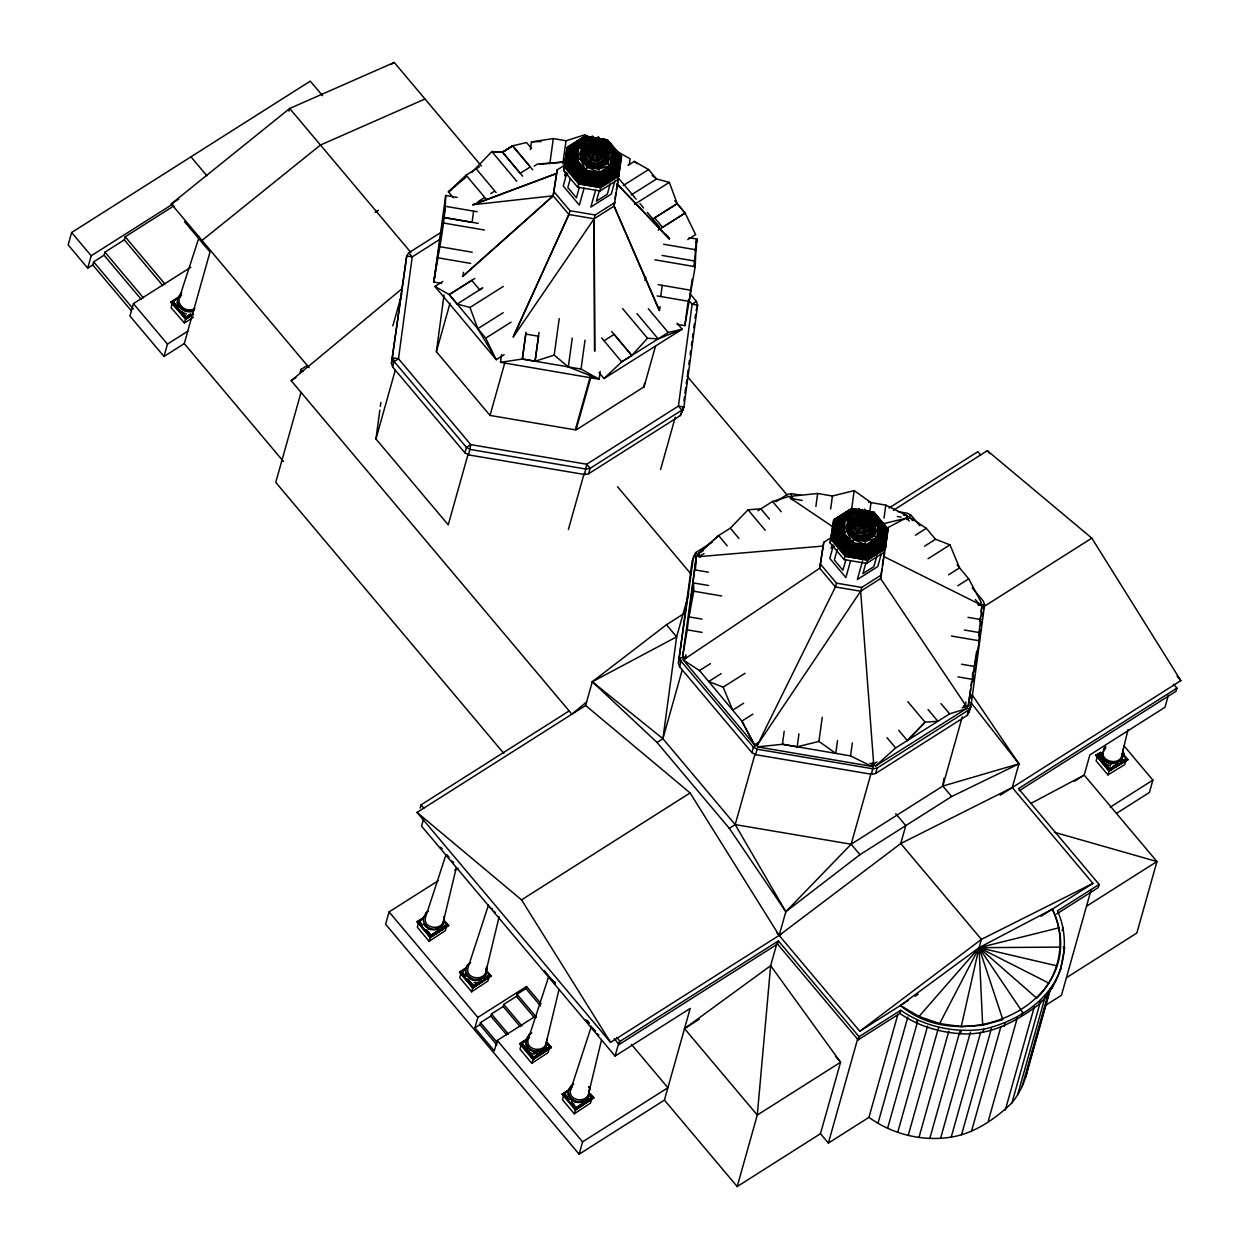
<?xml version="1.0" encoding="UTF-8"?>
<svg xmlns="http://www.w3.org/2000/svg" width="1249" height="1249" viewBox="0 0 1249 1249"><rect width="100%" height="100%" fill="white"/><g stroke="black" fill="none" stroke-linecap="round" stroke-linejoin="round"><path stroke-width="1.5" d="M1100.759 754.677L1101.056 757.3M1101.759 752.741C1100.619 758.627 1106.317 763.654 1111.907 763.623M1123.897 753.288L1121.368 760.235L1113.796 763.67M441.49 283.382L433.809 282.071C438.274 253.094 444.956 224.726 445.721 195.437L457.228 197.404M689.073 237.685L696.739 239.012L693.929 266.49M696.224 242.852L696.739 239.012L696.224 249.831L663.625 244.258M453.684 862.434L451.873 861.092M554.384 982.292L555.196 984.103M598.833 1034.89L597.912 1034.843M978.701 636.303L981.933 605.749L978.217 605.109M598.817 148.225L599.379 146.211L597.256 146.039L600.082 147.054L600.16 151.113L599.395 152.815L595.851 153.861L593.088 151.863L592.057 148.693L594.462 145.587L597.319 145.056L599.379 146.211L601.112 150.223L598.708 153.33L595.851 153.861L595.914 152.878M863.278 519.522L863.855 517.508L861.248 520.099L860.311 525.142L862.45 525.314L862.372 526.297L864.121 525.002L865.229 525.767L866.915 520.396L863.855 517.508L860.983 518.038L858.594 521.145L859.609 524.315L862.372 526.297L865.932 525.251L867.633 522.66L866.619 519.49L862.107 518.803L858.594 521.145L859.609 524.315L860.92 524.471L860.311 525.142L865.932 525.251L867.633 522.66L866.619 519.49L862.372 526.297L865.932 525.251L867.259 521.551L865.776 520.864L865.9 518.663L863.777 518.491L863.855 517.508L866.915 520.396L866.306 526.766L883.48 545.86L885.291 548.764L884.339 552.136L866.587 563.393L844.137 559.599L830.132 542.972L833.739 519.881L851.49 508.624L874.05 512.387L888.008 529.061L885.291 548.779L867.54 560.036L866.587 563.393M696.052 246.35L695.178 266.708L684.842 325.646L677.177 324.334M696.396 242.681L696.739 239.012M597.584 151.082L598.287 144.322L603.938 149.802L599.083 144.041L600.753 139.81L598.13 136.672C601.3 152.94 584.282 123.87 597.069 142.402M864.292 521.832L864.823 516.758L870.334 522.691L865.229 515.4L867.29 512.246L864.651 509.124L863.777 514.182L858.859 508.452L863.98 515.775L861.482 520.396M1052.329 909.131C1094.53 999.528 965.883 1060.776 900.388 1005.492L979.06 947.679L1052.329 909.131C1067.005 938.296 1060.323 975.641 1036.748 998.185L979.06 947.679L981.402 939.373L1092.922 883.386L1012.268 787.557L1018.934 763.842L972.206 694.897M185.789 319.276L186.007 317.511L172.393 301.915L170.754 302.055L185.789 319.276L193.501 314.389M1105.693 748.245C1094.608 760.095 1121.649 768.463 1122.07 753.49M468.203 453.809L448.235 524.845L375.949 438.961L379.837 410.125M380.352 406.284L380.867 402.443M690.244 294.077L696.474 301.477L697.629 305.162L683.906 407.018L680.315 415.589L588.622 473.746L584.548 474.511L468.609 454.901L464.909 452.825L392.623 366.941L391.468 363.256L406.721 255.951L408.798 252.813L441.537 232.049M590.496 375.808L575.305 429.859L490.014 415.433L436.385 351.703L444.019 295.029M463.488 272.329L462.973 276.185L553.166 195.812L557.21 169.88L564.891 165.009M473.621 211.143L472.106 222.322L443.66 217.467L445.19 206.272L477.134 211.737M563.611 170.52L567.218 147.429L584.969 136.172L607.529 139.95L621.487 156.609L617.818 179.684L600.066 190.956L577.616 187.163L563.611 170.52L567.218 147.429L574.103 147.179L592.994 149.818M568.076 147.273L565.5 166.46L564.548 167.163L578.552 183.79L601.003 187.6L618.77 176.328L621.424 156.609L607.42 139.966L599.551 147.413M568.982 147.148L566.484 165.758L564.548 167.163M607.295 139.982L585.078 136.094L607.014 140.091L620.175 155.813L617.615 174.407L600.863 185.024L579.692 181.448L567.514 165.071L569.934 147.07L566.484 165.758L565.5 166.46L579.114 182.635L600.941 186.32L618.208 175.36L620.862 156.203L607.295 139.997L585.078 136.094L567.296 147.32L574.165 147.085L593.041 149.755M600.066 190.956L600.863 185.024L580.285 180.246L568.592 164.384L570.918 147.039L567.514 165.071L566.484 165.758L579.692 181.448L577.616 187.163M618.77 176.312L613.884 169.458L600.722 155.641L598.833 153.096L599.192 150.801L617.818 154.782L615.523 171.456L600.504 180.98L581.534 177.78L569.7 163.713L571.948 147.039L587.061 137.452L606.03 140.7L617.818 154.782L621.487 156.609M567.514 165.071L592.697 152.05L594.274 153.939L596.819 154.376L596.694 152.659L601.019 187.584L578.552 183.79L581.534 177.764L570.855 163.057L573.01 147.101L569.7 163.713L567.514 165.071L580.285 180.246L600.769 183.697L617.615 174.392L618.77 176.328M617.818 154.782L614.727 170.457L600.176 178.17L583.533 173.954L574.54 161.152L576.382 147.491L573.275 161.777L582.846 175.235L600.347 179.575L615.507 171.456L617.615 174.407M578.755 147.975L577.147 159.966L585.656 170.067L599.301 172.378L610.09 165.524L611.776 153.533L603.283 143.401L589.637 141.059L578.833 147.882L590.668 142.886L602.049 144.837L609.122 153.284L607.732 163.276L598.708 169.021L587.327 167.101L580.223 158.654L581.581 148.662L577.147 159.966L580.223 158.654L583.142 148.99L591.23 143.838L601.378 145.571L607.67 153.112L609.122 153.284L606.436 162.011L598.396 167.132L588.263 165.414L581.94 157.905L583.142 148.99L591.807 144.728L600.738 146.258L606.28 152.893L607.67 153.096L606.436 162.011L615.507 171.456M610.09 165.524L598.708 169.021L588.263 165.414L583.595 157.124L584.657 149.271L581.94 157.905L587.327 167.101L599.301 172.378L600.504 180.98L582.19 176.515L572.042 162.401L575.227 147.32L573.275 161.777L583.533 173.954L599.988 176.734L612.994 168.474L614.992 154.017L604.766 141.824L588.326 138.998L574.165 147.085L572.042 162.401L582.846 175.235L600.176 178.17L613.868 169.474L615.991 154.251L605.219 141.387L587.904 138.42L574.165 147.085L570.855 163.057L582.19 176.515L600.347 179.575L614.711 170.457L616.928 154.501L605.64 141.028L587.467 137.905L573.088 146.992L587.904 138.42L592.916 146.289L587.67 149.599L586.827 155.5L590.964 160.418L597.584 161.527L602.83 158.201L597.365 159.7L591.823 158.764L588.357 154.657L589.013 149.786L586.827 155.5L589.856 153.814L590.387 149.849L594.009 147.538L585.843 136.453L569.06 147.039L586.234 136.734L606.389 140.45L620.175 155.813L616.959 173.424L600.769 183.697L580.894 179.013L568.592 164.384M599.192 150.801L600.207 151.238L599.785 154.314L596.975 156.125L593.478 155.532L591.308 152.94L591.714 149.864M659.097 310.392L614.086 206.116L614.586 202.416M615.086 198.732L615.819 193.189M616.319 189.489L618.13 180.168L614.086 206.116L659.566 310.47L660.081 306.598M617.818 179.684L618.302 176.109M618.786 172.518L619.754 165.352M644.546 383.178L644.031 387.018L655.569 345.848M660.721 296.528L662.235 285.35M682.641 410.531L683.156 406.69M683.937 400.929L684.452 397.088M684.967 393.232L685.748 387.471M686.263 383.63L686.778 379.79M687.559 374.013L688.074 370.172M688.855 364.411L689.37 360.571M690.135 354.794L690.666 350.953M691.431 345.192L691.962 341.352M692.477 337.511L692.992 333.655M693.773 327.894L694.288 324.053M695.053 318.292L695.584 314.436M684.436 613.321L666.435 624.734L592.291 681.767L585.625 705.482L690.119 792.943L779.157 935.423L785.824 911.708L735.193 824.605L662.907 738.705L676.63 636.849L688.714 593.853M972.222 587.904L983.431 601.237L984.587 604.922L970.863 706.778L967.272 715.349L875.58 773.506L871.505 774.271L755.567 754.661L751.867 752.585L679.581 666.701L678.441 663.016L692.149 561.16L695.74 552.573L712.117 542.191M693.679 555.711L678.441 663.016M970.863 706.778L968.802 709.916L877.11 768.073L873.035 768.822L757.097 749.213L753.397 747.152L681.111 661.252L679.956 657.567L685.451 658.504L685.966 654.648M833.224 527.078L790.851 498.492L791.507 493.667L801.015 495.275M831.412 537.445L823.747 542.316L819.703 568.248L835.425 586.952L860.655 591.214L880.607 578.568L884.651 552.62L883.589 556.398L979.091 603.985L984.587 604.922L983.556 608.544M685.451 658.504L819.703 568.248L823.747 542.316M830.132 542.972L833.739 519.881L837.517 519.381L859.515 522.254L859.218 524.502L860.811 526.391L863.34 526.813L865.354 525.532L884.136 546.843L867.384 557.476L846.213 553.885L833.005 538.194L835.503 519.6L837.439 519.475L835.113 536.82L846.806 552.683L867.384 557.476L867.54 560.036L845.073 556.242L831.085 539.599L860.545 523.612L863.34 526.813L867.54 560.036L845.073 556.242L844.137 559.599M867.54 560.036L885.291 548.764L888.008 529.061L873.957 512.418L872.91 512.886L866.072 519.865L870.194 524.783L869.382 530.606L864.105 533.979L857.47 532.855L861.576 524.83L845.073 556.242L846.213 553.885L834.035 537.507L836.455 519.522L852.77 509.17L874.05 512.387L851.599 508.546L833.817 519.771L835.503 519.6M838.469 519.49L836.221 536.164L848.055 550.216L867.025 553.416L882.028 543.893L884.339 527.234L872.551 513.152L853.582 509.904L851.599 508.546M837.439 519.475L834.035 537.507L846.806 552.683L867.29 556.148L883.48 545.86L885.963 527.89L873.551 512.527L886.696 528.249L884.136 546.843L867.29 556.148L847.415 551.465L848.055 550.216L837.376 535.493L840.624 519.631L838.563 534.853L849.367 547.687L866.697 550.606L880.389 541.91L882.512 526.703L872.161 513.464L854.004 510.357L839.609 519.428L837.376 535.493L848.711 548.951L866.868 552.027L881.232 542.909L883.449 526.953L872.161 513.464L853.582 509.904L838.547 519.381L854.425 510.872L872.551 513.152L883.449 526.953L880.404 541.91L866.509 549.185L850.756 545.11L842.341 532.995L844.074 520.146L855.721 512.761L870.334 515.259L879.405 526.11L888.008 529.061L882.512 526.703L865.713 523.253L866.728 523.69M845.276 520.411L843.668 532.402L852.177 542.519L865.822 544.829L876.626 537.976L878.297 525.97L869.819 515.837L856.174 513.495L845.354 520.318L839.609 519.428L836.221 536.164L834.035 537.507M848.461 530.341L850.132 529.56L852.677 521.941L851.756 528.764L855.706 536.18L864.636 537.694L871.693 533.214L872.801 525.329L866.634 519.319L858.875 517.992L851.24 521.645L850.132 529.56L855.706 536.18L864.917 539.568L872.942 534.478L874.191 525.548L872.801 525.329L867.243 518.694L858.328 517.164L851.24 521.645L848.461 530.341L854.784 537.866L864.917 539.568L874.238 535.743L875.643 525.72L874.191 525.548L867.899 518.023L857.751 516.274L848.165 521.02L843.668 532.402L846.744 531.106L849.663 521.442L848.461 530.341L853.848 539.537L852.177 542.519L846.76 531.106L848.102 521.098L857.189 515.322L868.57 517.273L875.643 525.72L878.297 525.97L874.253 535.727L865.229 541.457L876.626 537.976M835.113 536.82L847.415 551.449L867.165 554.79L882.778 544.876L885.963 527.89L873.238 512.683L852.364 508.905L835.597 519.49L852.77 509.17L857.751 516.274L867.259 518.71L871.459 525.08L870.522 531.887L872.801 525.329L867.899 518.023L857.189 515.322L845.354 520.318L854.191 522.035L859.983 519.397L855.596 522.16L854.878 527.109L857.47 532.855L853.348 527.937L854.129 522.113L859.437 518.725L860.53 519.974M863.496 528.561L863.215 525.095L865.354 525.532L864.558 524.221L866.275 526.813L863.496 528.561L859.999 527.968L857.829 525.376L858.235 522.301L859.562 522.191M881.856 569.325L880.607 578.568L968.802 709.916L967.272 715.349M882.356 565.625L883.34 558.241M884.339 552.136L885.791 541.379M886.275 537.788L887.009 532.417M970.941 702.578L1018.934 763.842L951.644 796.519L942.823 786.058L943.869 778.377M965.899 702L965.368 705.841L962.105 707.918M969.333 712.211L970.364 704.53M971.144 698.753L971.66 694.912M973.471 681.47L974.251 675.693M974.766 671.853L975.282 668.012M976.062 662.251L976.577 658.395M977.358 652.634L977.873 648.793M978.654 643.032L979.169 639.191M979.95 633.415L980.465 629.574M980.98 625.733L981.495 621.893M982.276 616.116L982.791 612.275M600.176 371.515L599.13 379.212L581.035 369.079L522.332 359.025L525.767 334.061L538.506 336.231L535.087 361.211L522.347 359.041L500.49 362.319L501.552 354.622M686.326 657.38L682.61 656.74L696.349 556.164L700.08 556.789M682.61 656.74L687.231 629.839L696.349 556.164L695.412 569.981L708.433 572.198M872.411 762.702L871.911 766.402L757.409 746.871L757.909 743.155M792.131 499.787L792.631 496.072L817.658 493.496L832.427 496.009L854.175 490.607L871.021 502.598L869.757 511.871M784.185 731.305L782.42 744.279L757.409 746.871M815.878 506.469L817.658 493.496M871.911 766.418L850.569 755.91L782.42 744.279L797.19 746.808L798.97 733.834M830.663 508.983L832.427 496.009M837.564 740.423L835.784 753.397L818.938 741.406L822.232 717.316M851.646 509.139L854.175 490.607M850.569 755.91L852.333 742.936M884.027 518.101L885.806 505.127L868.648 502.192M906.633 519.334L907.149 515.618L885.806 505.127M964.462 705.701L968.194 706.325L970.535 689.245M971.051 685.451L971.566 681.657M972.346 675.959L972.862 672.165M979.856 620.925L980.387 617.131M981.152 611.448L981.933 605.749M968.194 706.325L976.656 651.307M445.721 195.437L433.809 282.071L445.19 206.288M530.372 149.568L531.434 141.871L553.291 138.592L566.016 140.762L585.141 134.705L587.967 137.047M522.332 359.025L526.048 332.078M549.857 163.603L553.291 138.592M539.037 332.343L535.072 361.211L554.197 355.138L568.311 366.894L599.13 379.212L500.49 362.319M562.846 163.869L566.016 140.762M554.197 355.138L559.224 318.573M584.61 138.545L585.141 134.705M568.311 366.894L572.276 338.026M574.54 161.152L575.82 160.543L584.938 171.378L599.551 173.845L611.104 166.507L613.962 153.83L604.313 142.292L588.326 138.998L575.289 147.226L588.763 139.623L604.313 142.292L606.03 140.715L616.928 154.501L613.884 169.458L599.988 176.734L584.235 172.674L575.82 160.543L577.553 147.71L574.54 161.152L584.235 172.659L599.77 175.297L612.072 167.491L613.962 153.83L611.776 153.533L607.732 163.276L598.396 167.132L589.169 163.744L585.235 156.328L583.595 157.124L589.169 163.744L598.115 165.243L606.421 162.042L600.753 155.594L601.3 151.644L604.938 152.628L604.001 159.45L597.834 163.385L590.074 162.073L585.235 156.328L586.156 149.505L583.611 157.124L581.94 157.905M600.519 148.959L602.455 152.019L601.784 156.874L603.673 152.347L600.582 148.647M602.861 158.17L603.673 152.347M595.133 145.587L591.792 144.728L584.719 149.193L592.354 145.54L600.129 146.867L604.938 152.628L600.722 146.258L591.23 143.838L581.644 148.569L590.668 142.886L601.378 145.571L606.28 152.893L605.203 160.731L598.099 165.243L590.074 162.073L580.894 179.013L600.644 182.354L616.959 173.424L619.442 155.438L607.014 140.091M581.035 369.079L585.016 340.212M611.12 166.492L612.884 153.658L604.313 142.292M616.257 172.44L618.661 155.11L606.717 140.231L619.442 155.438L616.257 172.44L600.644 182.354M629.277 164.54L630.074 158.764L615.273 150.489M684.842 325.646L688.012 302.539M695.162 250.549L695.693 246.709M692.18 279.261L689.136 301.399L657.193 295.935M865.963 521.863L867.821 524.096L867.274 528.046L863.684 530.341L859.187 529.592L856.377 526.251L856.908 522.301L859.343 520.724M867.384 557.476L867.04 553.416L848.711 548.951L838.563 534.853L841.748 519.756L839.796 534.213L850.054 546.406L866.509 549.185L879.515 540.926L881.513 526.469L871.302 514.26L854.847 511.434L841.826 519.662L855.284 512.074L870.334 515.259L866.072 519.865L868.976 524.455L868.305 529.326L870.194 524.783L867.821 524.096M877.641 538.943L879.405 526.11L870.834 514.729L854.847 511.434L840.702 519.522L854.425 510.872L871.302 514.26L880.483 526.266L878.609 539.927L866.306 547.733L850.756 545.11L841.061 533.588L842.903 519.943L855.284 512.074L870.834 514.729L880.483 526.266L877.641 538.943L866.072 546.281L851.459 543.815L842.341 532.995M882.793 544.876L885.182 527.546L873.238 512.683L872.551 513.152M885.291 548.779L887.383 528.639L873.816 512.433L851.99 508.686L834.675 519.6L832.021 538.897L831.085 539.599M199.309 236.545L179.2 298.324C177.186 306.489 188.224 313.202 194.86 308.456M486.517 973.127L486.891 970.692M595.851 153.861L596.725 150.021L600.722 149.099L601.112 150.223L598.708 153.33M864.917 522.144L865.932 525.251L860.873 523.128L859.531 520.24L861.248 520.099L859.296 523.409L860.296 524.596L862.934 524.283L863.246 522.457L867.259 521.551L867.633 522.66M858.172 1039.871L859.062 1036.717L778.408 940.887L777.534 944.041L858.172 1039.871L899.873 1013.439C917.718 1025.819 938.92 1032.158 960.465 1033.704C990.114 1035.78 1016.186 1021.526 1039.137 1004.274C1063.242 980.496 1071.58 941.933 1057.45 910.88L1099.151 884.433L1018.497 788.603L1176.886 688.137L1173.545 684.171M1060.385 970.317L1064.71 947.538M886.696 528.249L883.48 545.875L867.165 554.79M708.526 585.5L693.632 582.955L693.757 591.214L688.995 616.865L702.032 619.082M964.337 630.011L979.216 632.54L979.357 640.799L974.579 666.451L961.558 664.234M644.999 280.525L645.702 276.903M884.339 527.234L881.248 542.893L866.697 550.606L850.054 546.406L841.061 533.588L844.074 520.146M430.39 937.64L430.749 935.876L447.361 924.869L448.734 925.493L430.39 937.64L417.01 921.731L423.317 917.796M465.596 968.147L459.476 972.19L472.856 988.1L473.215 986.335L479.257 982.339M533.058 1059.636L533.417 1057.872L550.044 1046.865L551.418 1047.489L533.058 1059.636L519.678 1043.727L525.798 1039.683M568.264 1090.143L562.144 1094.186L575.524 1110.096L575.883 1108.331L584.954 1102.336M555.087 982.167L554.853 983.197L549.622 976.983M1109.096 771.148L1109.487 769.415L1126.614 759.017L1128.003 759.657L1109.096 771.148L1095.716 755.239L1100.447 752.366M900.388 1005.492L919.03 1016.436L939.654 1023.587L961.23 1026.584L979.06 947.679L1058.668 927.866M456.213 868.102L443.785 919.857C442.677 931.692 421.538 928.569 425.722 916.704L445.971 854.753M488.437 905.213L468.188 967.163C464.003 979.013 485.143 982.151 486.251 970.317L499.132 916.704M558.881 990.098L546.453 1041.853C545.345 1053.688 524.205 1050.565 528.405 1038.7L548.639 976.749M601.362 1040.558L588.919 1092.313C587.811 1104.147 566.671 1101.025 570.871 1089.159L591.105 1027.209M1121.805 755.583L1128.034 729.557M776.737 943.994L770.649 965.696L840.561 1062.243L820.468 1133.717L828.368 1143.1L868.945 1117.355C892.411 1134.373 922.589 1141.727 951.207 1137.121C974.532 1133.327 995.359 1118.917 1011.94 1102.883C1019.933 1092.891 1025.445 1081.041 1027.771 1068.457L1050.3 988.287M181.199 311.672L186.023 317.215L190.675 313.858M185.742 318.37L172.284 302.961L171.129 307.769L184.399 322.976L185.742 318.37L190.301 315.482M322.523 95.673L310.283 81.138L71.63 232.517L68.149 244.882L87.727 268.145L92.754 264.944L93.628 261.837L104.073 255.218L104.947 252.142L124.322 239.839L125.197 236.764L173.923 205.851M87.727 268.145L91.208 255.78L172.94 203.946M190.8 267.239L133.393 303.648L129.927 316.013L163.994 356.48L184.274 343.616L210.019 251.986L184.509 221.666M177.577 307.519L172.877 301.493L178.42 307.832M163.994 356.48L167.46 344.115L187.74 331.25M186.366 313.889L183.603 312.828A12.615 10.976 15.7 0 1 181.043 311.344M288.956 111.114L289.69 108.476L394.247 62.45L481.38 165.976M300.072 372.624L300.947 369.47L307.238 365.473M301.025 392.42L275.748 482.379L503.815 753.366M392.826 325.88L401.756 294.108M391.468 363.256L406.721 255.951L412.217 256.888L440.054 239.23M392.623 366.941L394.153 361.492L392.998 357.807L398.493 358.744L470.779 444.628L586.733 464.238L590.153 468.313L588.622 473.746M375.949 438.961L395.387 369.782M436.385 351.703L450.015 303.257M464.909 452.825L466.439 447.392L470.779 444.628L468.609 454.901M557.21 169.88L553.166 195.812L462.598 276.419M490.014 415.433L504.69 363.24M565.656 172.143L564.61 175.89L567.749 173.908M566.937 172.846L563.252 185.992L579.333 205.117L584.095 188.209M570.278 178.716L567.811 187.537L576.413 197.764L579.38 187.178M615.148 202.338L595.195 215L594.134 218.778L513.23 337.058L568.904 214.5L569.966 210.722L554.228 192.034M596.273 149.521L599.442 138.249M438.29 880.686L389.079 911.911L385.613 924.26L579.13 1154.201L664.421 1100.104L690.197 1008.427L615.086 1056.076L421.553 826.135L423.473 819.328M420.117 808.056L421.007 804.887L569.138 710.931M595.586 190.16L590.824 207.053L611.245 194.11L614.945 180.964M599.364 190.566L596.398 201.151L607.311 194.22L610.277 183.634M620.472 159.966L621.424 156.609M426.081 929.943L430.811 935.563L437.431 930.77M591.214 375.949L576.023 429.999L644.062 386.831M568.389 529.498L584.157 473.418M584.548 474.511L586.733 464.238L678.41 406.081L683.906 407.018L680.315 415.589M464.987 976.187L461.584 971.472L465.128 975.688M473.917 982.698L476.821 982.541M468.547 980.403L473.277 986.023L478.273 982.307M536.196 1015.734L497.258 1040.433L494.307 1050.893L474.917 1027.849L477.852 1017.389L526.532 986.507L541.082 1003.79M474.917 1027.849L479.881 1024.711L480.459 1022.619L490.841 1016.046L491.419 1013.954L503.191 1006.475L503.784 1004.383L516.462 996.343L517.039 994.251L525.954 988.599L526.532 986.507M696.099 310.595L697.629 305.162L692.133 304.225L688.386 299.791M660.596 469.483L675.303 417.135M547.468 1043.524L549.685 1046.834L533.479 1057.56L521.801 1043.009L525.345 1047.224M534.119 1054.234L534.759 1051.986L540.395 1051.346M533.479 1057.56L538.475 1053.844M694.725 556.195L695.74 552.573L699.175 556.648L822.685 546.094M679.581 666.701L681.111 661.252M666.435 624.734L676.63 636.849L592.291 681.767L657.021 742.437L662.907 738.705L682.344 669.542M571.215 1102.399L575.945 1108.019L582.565 1103.226M579.13 1154.201L582.596 1141.851L667.903 1087.738L631.463 1044.445M615.086 1056.076L618.911 1042.447M614.118 1038.575L619.129 1044.523L620.019 1041.354L778.408 940.887M751.867 752.585L753.397 747.152L757.737 744.388L860.655 591.214L861.716 587.436L881.669 574.79M657.021 742.437L729.307 828.337L735.193 824.605L755.161 753.569M755.567 754.661L757.097 749.213M832.193 544.58L831.131 548.342L834.27 546.344M833.458 545.282L829.773 558.428L845.87 577.553L850.616 560.66M837.298 549.404L834.332 559.989L842.934 570.215L845.916 559.63M820.765 564.486L836.487 583.174L835.425 586.952L757.737 744.388M862.794 521.957L865.963 510.685M862.637 560.723L857.36 579.505L877.766 566.546L881.466 553.401M865.9 563.002L862.918 573.588L873.832 566.671L876.814 556.086M664.421 1100.104L737.191 1186.55L757.284 1115.06L770.649 965.696L684.514 1028.614L757.284 1115.06L840.561 1062.243L835.55 1056.279M729.307 828.337L785.824 911.708L851.147 844.215L871.115 773.178M871.505 774.271L873.691 763.998L860.655 591.214M875.58 773.506L877.11 768.073M828.368 1143.1L857.86 1038.153M735.193 824.605L851.147 844.215L942.823 786.058L962.261 716.895M868.945 1117.355L897.922 1014.282M899.873 1013.439L900.763 1010.269C924.791 1026.897 954.954 1033.22 983.775 1029.16C1016.827 1021.698 1050.3 1000.808 1061.275 967.163M877.969 1123.273L907.836 1017.014M916.329 1023.103L917.203 1019.933M887.586 1128.3L917.625 1021.479M897.719 1132.375L927.585 1026.116M908.21 1135.45L937.718 1030.503M937.905 1030.581L938.78 1027.412M918.952 1137.48L948.818 1031.206M929.787 1138.432L959.81 1031.612M960.465 1033.704L961.355 1030.534M940.575 1138.307L970.457 1032.049M951.207 1137.121L980.715 1032.158M982.885 1032.314L983.775 1029.16M961.527 1134.841L991.409 1028.583M971.425 1131.547L1000.917 1026.6M1004.196 1026.444L1005.086 1023.29M988.365 1120.79L1017.342 1017.716M1021.666 1015.359L1022.556 1012.205L979.06 947.679L919.03 1016.436M1118.651 763.576L1109.549 769.103L1097.871 754.552L1101.415 758.768M1005.304 1110.049L1034.281 1006.975M1039.137 1004.274L1040.027 1001.12M1011.94 1102.883L1040.76 1000.34M1062.165 930.583L1063.055 927.429M1017.56 1095.03L1045.491 995.703M1110.252 765.856L1110.876 763.592M1022.104 1086.599L1048.832 991.519M1025.523 1077.7L1050.815 987.74M1052.064 988.443L1052.954 985.289M1090.97 890.287L1061.478 995.234L1045.241 1005.539M1099.151 884.433L1098.261 887.602L1056.56 914.034M1168.33 695.35L1164.989 707.262L1089.877 754.911L1084.194 775.098L1074.405 781.312M1176.886 688.137L1175.996 691.29L1019.231 790.726M1124.006 745.825L1152.874 780.125L1149.408 792.475L1116.59 813.286M418.524 922.496L417.338 927.273L429.172 941.34L430.499 936.719L446.908 925.852M446.642 926.149L445.378 930.614L429.172 941.34M472.965 987.178L460.99 972.955L459.804 977.733L471.638 991.8L472.903 987.334M521.192 1044.492L520.021 1049.269L531.84 1063.336L533.167 1058.715L527.187 1051.611M563.658 1094.951L562.487 1099.729L574.306 1113.796L575.633 1109.174L580.114 1106.224M591.776 1098.605L590.512 1103.07L574.306 1113.796M1097.356 756.348L1096.107 760.813L1107.925 774.88L1124.615 764.731L1126.145 759.985L1109.237 770.258L1107.925 774.88M444.8 921.528L447.017 924.838L442.146 928.054M487.266 971.987L489.483 975.297L484.612 978.513M585.672 1101.587L592.151 1097.293L589.934 1093.983M1109.549 769.103L1118.042 763.545M422.958 919.139L423.754 916.704M443.801 924.135L444.004 916.75M487.063 972.159C485.549 979.778 475.463 982.838 469.359 978.513M547.281 1043.696L544.986 1048.317L542.035 1050.534M568.092 1091.595L568.904 1089.159M588.935 1096.591L589.45 1095.014M604.001 159.45L606.28 152.893M599.379 146.211L599.239 148.412L600.722 149.099L599.395 152.815L593.79 152.706L594.727 147.647L597.319 145.056L600.394 147.944M853.348 527.937L855.534 522.238L858.297 522.238M594.352 150.692L596.725 150.021L595.195 149.162L593.79 152.706L594.399 152.019L593.088 151.863L592.057 148.693L594.462 145.587L595.57 146.352L593.01 147.804L594.352 150.692L599.395 152.815L598.396 149.708L600.082 147.054L601.112 150.223M863.652 517.929L860.296 518.554L859.531 520.24L860.983 518.038L865.932 519.209L865.338 520.677L865.292 519.35L866.431 519.803M513.277 336.652L568.904 214.5L553.166 195.812L472.59 204.774L556.148 173.642L473.059 204.852M442.989 924.947L444.066 917.812M597.319 145.056L599.739 146.633L599.161 148.647M600.722 149.099L599.27 151.301L593.775 152.144L592.775 150.973L593.65 149.849L595.195 149.162L593.775 152.144L596.054 153.424M860.873 523.128L863.246 522.457L861.732 521.614L860.296 524.596L862.575 525.876M179.2 298.324L181.573 294.967M579.692 181.448L580.285 180.246M583.533 173.954L595.055 152.378L594.024 151.16L591.308 152.94M588.357 154.657L590.964 160.418L595.039 152.378M846.213 553.885L846.806 552.683M581.534 177.78L582.846 175.235M848.055 550.216L848.711 548.951M939.654 1023.587L979.06 947.679L1060.245 947.101M423.161 918.468L417.322 921.762L430.437 937.359M533.12 1059.355L551.09 1047.458L547.515 1043.196M882.028 543.893L866.884 552.027L849.367 547.687L851.459 543.815L866.306 547.733L879.515 540.926L882.512 526.703L871.74 513.839L853.582 509.904M594.961 147.944L597.084 142.417M854.784 537.851L856.595 534.51L851.756 528.764L850.132 529.56L854.784 537.866L865.245 541.457L853.848 539.537L846.76 531.106M528.405 1038.7L529.514 1036.779M570.871 1089.159L571.98 1087.239M593.915 150.505L593.088 151.863L595.195 149.162L592.775 150.973M867.259 521.551L865.807 523.753L862.934 524.283M527.921 1036.514L525.564 1043.649L527.593 1048.27M467.017 966.367L468.718 964.4M528.92 1035.936L525.798 1042.634L528.92 1049.207M569.7 1088.363L571.386 1086.396M588.138 1097.403L581.659 1101.899M471.794 172.44L491.856 151.582L502.535 152.175L512.605 145.836L526.547 142.542L531.528 148.475M599.036 372.592L604.001 378.541L621.705 361.851L631.791 355.481L647.482 338.26L658.145 338.869L682.173 329.221L677.192 323.288M596.413 151.832L598.396 149.708M489.374 976.312L487.844 981.074L471.638 991.8M549.576 1047.849L548.046 1052.61L531.84 1063.336M700.876 556.632L698.425 553.697L718.612 535.556L730.322 528.155L748.042 509.811L760.891 508.843L769.493 519.116M898.718 730.29L907.336 740.563L925.072 722.203L937.905 721.251L928.054 709.51M907.336 740.563L925.072 722.203L907.836 701.673M600.129 146.867L603.283 143.401L609.122 153.284M1119.947 761.109L1121.805 759.283M479.475 166.726L466.096 175.172L448.391 191.862L453.371 197.795M595.195 149.162L593.275 151.566L594.399 152.019M858.594 521.145L860.171 522.285L861.732 521.614L859.796 524.002L860.92 524.471M872.973 763.155L875.44 766.09L895.642 747.948L949.615 713.85L966.133 708.792L963.666 705.857M442.302 926.321L437.728 929.35M570.387 1086.973L572.464 1085.194M587.452 1098.777C582.986 1103.632 574.446 1103.773 570.059 1098.73M448.11 925.728L430.39 937.453M490.576 976.187L472.856 987.897L459.788 972.222L465.783 968.256M551.09 1047.458L547.265 1043.524M465.939 177.296L448.391 191.862L451.638 189.801M586.608 701.985L571.886 714.194L291.189 380.664L402.272 288.519M1127.363 759.876L1125.302 756.785M309.081 367.643L171.254 203.899L289.69 108.476L410.843 252.439M202.01 240.448L320.462 145.025L425.003 98.999M785.824 911.708L859.952 854.675L951.644 796.519M779.157 935.423L900.748 843.543L1012.268 787.557M776.644 932.425L859.812 1031.252L981.402 939.373L900.748 843.543L905.79 825.605L895.736 813.661M859.296 523.409L861.732 521.614M606.03 140.715L585.843 136.453M425.784 912.894L428.173 911.239M541.769 1050.456L545.672 1046.943L546.968 1038.981M181.73 292.703L177.405 298.152L177.686 303.897M592.697 152.05L594.024 151.16L594.274 153.939M418.118 922.449L422.568 919.014M442.302 927.554L447.158 924.338M430.811 935.563L437.291 931.27M447.72 925.681L430.452 937.109L417.869 922.137M464.769 969.349L459.788 972.222M460.584 972.909L465.627 968.927M461.443 971.972L464.69 969.817M484.768 978.014L489.624 974.798M473.277 986.023L481.38 980.652M483.785 979.341L489.827 975.328L491.2 975.953L472.856 988.1M475.947 985.211L480.412 982.245M484.893 979.278L487.875 977.311M474.495 986.523L489.78 976.359M524.502 1040.792L520.146 1044.086L525.033 1040.854M519.678 1043.727L525.845 1040.464M521.66 1043.508L524.892 1041.354M543.346 1050.628L549.825 1046.334M534.666 1057.731L539.131 1054.765M542.113 1052.798L546.594 1049.831M566.968 1091.251L562.612 1094.546L567.499 1091.314M563.268 1094.905L568.311 1090.923M589.06 1098.933L592.307 1096.794M575.945 1108.019L582.424 1103.726A12.615 10.976 15.7 0 0 584.782 1102.633M587.967 1100.338L592.51 1097.325L593.884 1097.949L575.524 1110.096M583.096 1104.241L592.042 1098.308M171.254 203.899L178.701 199.169M391.265 64.339L394.247 62.45M170.754 302.055L176.936 298.136M171.222 302.461L177.124 298.277M172.393 301.915L177.389 298.636M172.737 301.993L175.734 300.088M186.023 317.215L190.535 314.358M186.007 317.511L190.613 314.592M185.773 318.745L190.394 315.747M193.376 314.202L185.804 318.995L171.082 302.117M184.399 322.976L193.408 317.262M375.2 212.361L378.463 210.285M522.644 176.187L502.535 152.191L512.59 145.821L530.294 166.913L520.208 173.299L502.52 152.191L491.856 151.582L516.743 181.277M477.883 201.792L484.315 197.717M490.732 193.642L493.948 191.597M534.135 166.117L537.351 164.087L564.486 161.917M596.819 154.376L598.833 153.096L600.753 155.594M589.856 153.814L592.666 157.14L597.163 157.905L600.722 155.641M598.708 169.021L597.365 159.7L601.737 156.921M291.189 380.664L295.872 377.682M614.086 206.116L594.134 218.778L568.904 214.5M604.048 340.758L614.118 334.373L631.807 355.481M696.474 301.477L692.133 304.225L678.41 406.081L681.845 410.156L590.153 468.313L586.078 469.062L470.139 449.453L466.439 447.392L394.153 361.492L398.493 358.744L412.217 256.888L408.798 252.813M775.972 501.692L787.432 494.417L791.507 493.667M699.175 556.648L704.077 553.526M857.829 525.376L859.218 524.502M888.991 508.046L977.873 451.67L980.621 454.933M781.406 933.987L610.574 1042.353L417.041 812.412L585.625 705.482M893.316 510.31L987.334 450.686L1091.813 538.147L1180.851 680.627L1000.215 795.191M854.878 527.109L858.344 531.215L863.886 532.152L868.274 529.373M870.491 531.933L864.355 535.821L856.595 534.51L864.636 537.694L872.942 534.478L875.643 525.72L869.819 515.837M919.873 525.704L911.146 515.337L886.493 528.327M884.729 547.811L867.477 558.771L845.635 555.071L832.021 538.897L833.005 538.194L836.455 519.522L853.161 509.498L872.91 512.886L885.182 527.546M454.698 870.288L457.977 868.211M417.041 812.412L521.536 899.873L690.119 792.943M983.79 606.671L1091.813 538.147M876.97 761.921L873.691 763.998L869.882 763.358M619.129 1044.523L777.534 944.041M684.514 1028.614L699.221 1019.293M1110.236 807.166L1152.874 780.125M859.812 1031.252L908.476 1000.371M914.939 996.265L918.171 994.22M1041.01 916.313L1092.922 883.386M859.062 1036.717L900.763 1010.269M1086.739 906.087L1156.949 861.545L1084.194 775.098L1031.143 803.279M737.191 1186.55L820.468 1133.717M1066.646 977.577L1136.855 933.034L1156.949 861.545L1054.203 832.224M568.154 147.163L585.453 136.25M570.996 146.929L586.64 137.062L605.219 141.387L614.992 154.017L612.072 167.475L599.551 173.845M577.631 147.616L589.2 140.31L603.813 142.823L612.884 153.658M586.203 149.427L592.354 145.54M589.075 149.724L593.462 146.945L587.67 149.599M504.174 354.669L496.259 359.681L434.917 286.474L442.849 281.462M627.966 165.399L634.305 161.402L648.606 169.521L656.521 178.966L669.355 182.385L677.192 203.634L685.108 213.064L695.631 234.609L687.715 239.605M434.917 286.474L449.218 294.577L474.839 278.418M623.235 185.523L648.606 169.521M482.77 287.863L479.678 289.815L471.747 280.369L449.234 294.592L457.134 304.038L482.504 288.019M631.151 194.969L656.521 178.966L652.087 175.453M457.134 304.038L469.983 307.457L503.269 286.443M634.476 204.383L669.355 182.385M449.218 294.577L485.72 338.151L496.259 359.681L477.805 328.706L503.175 312.703M651.822 219.637L677.192 203.634L654.648 217.857L662.579 227.287L685.092 213.079M485.72 338.151L511.091 322.148M658.161 230.097L685.108 213.079L674.757 200.73M604.001 378.541L682.173 329.221L668.231 332.499L621.705 361.851L601.612 337.855M757.956 510.7L772.585 501.458L789.103 496.399L791.569 499.335M703.359 550.559L698.41 553.697L718.612 535.556L727.23 545.829M837.517 519.381L853.161 509.498M852.739 521.863L858.89 517.992L859.437 518.725L855.284 512.074M757.597 742.874L754.474 744.841L683.219 659.909L686.357 657.926M906.946 519.615L910.084 517.648L926.336 528.296L935.532 539.256L949.989 544.876L959.544 567.889L948.584 574.805M683.219 659.909L699.471 670.557L710.447 663.641M915.376 535.228L926.336 528.296M721.204 673.601L708.667 681.517L723.124 687.137L732.695 710.15L743.655 703.218M924.572 546.188L935.532 539.256M723.124 687.137L745.06 673.289M928.054 558.725L949.989 544.876M752.85 714.178L741.875 721.11L699.487 670.557M957.78 585.765L968.74 578.849L981.324 602.58L978.186 604.563M875.44 766.09L966.133 708.792M502.535 152.175L512.621 145.821L532.714 169.817M586.234 136.734L570.012 146.96L586.64 137.062M1120.821 761.843L1126.395 758.455L1121.696 761.734M1101.165 752.585L1096.2 755.598L1100.681 752.46M1097.73 755.052L1100.759 753.209M1109.159 770.617L1126.551 760.048M1127.675 759.611L1109.112 770.961L1096.044 755.286M572.026 146.945L587.467 137.905M838.547 519.381L853.988 510.357M569.7 163.713L570.855 163.057M549.982 1047.911L533.12 1059.105L520.802 1044.445M592.448 1098.355L575.602 1109.565L563.002 1094.592M589.2 140.31L576.445 147.398L588.763 139.623L603.813 142.823M855.721 512.761L842.966 519.834L839.796 534.213L849.367 547.687M866.072 546.281L878.593 539.927L881.513 526.469L871.74 513.839M469.796 963.198L470.67 962.76M529.014 1034.375L531.84 1032.97M436.526 929.443L439.086 928.46M597.834 163.385L605.172 160.762L607.67 153.096L602.049 144.837L589.637 141.059M587.717 1020.933L586.858 1021.214L588.95 1023.696M194.048 309.83L188.88 310.767L183.462 309.159A12.256 10.663 15.7 0 1 177.92 303.07M191.362 311.454L193.814 310.673M1114.92 763.264L1117.59 762.468M942.823 786.058L1018.934 763.842M858.344 531.215L864.105 533.979L863.886 532.152L869.351 530.653M961.23 1026.584L982.651 1025.257L1002.869 1019.684L979.06 947.679L1056.966 965.852M797.19 746.808L818.938 741.406M882.262 523.956L906.805 518.101L909.303 521.052M417.01 921.731L418.634 921.465L422.271 925.79M459.476 972.19L461.1 971.925L464.737 976.25M562.144 1094.186L563.767 1093.921L568.623 1099.682M192.549 311.454C186.054 313.187 178.591 308.987 176.936 302.43M1095.716 755.239L1097.371 755.005L1109.487 769.415M478.992 979.903L473.48 980.012M539.193 1051.439L533.682 1051.549M539.568 164.259L564.564 162.027M598.443 151.27L600.16 151.113M531.434 141.871L541.036 141.559M434.949 929.99L429.344 929.334L423.552 924.088M854.191 522.035L855.596 522.16M1109.299 763.014L1112.094 763.451M569.966 210.722L595.195 215M897.953 511.668L907.461 513.277L911.146 515.337M790.851 498.492L802.264 500.412M897.297 516.493L901.107 517.133M836.487 583.174L861.716 587.436M443.66 217.451L478.164 223.368M662.095 255.436L694.678 261.01L695.178 266.708L654.913 259.808M444.16 223.134L484.425 230.035M439.648 246.646L472.247 252.236M658.082 284.631L690.666 290.221M438.118 257.825L470.701 263.414M903.324 514.963L907.149 515.618M967.959 617.349L980.996 619.566M693.757 591.214L721.688 595.976M951.426 636.038L979.357 640.799M687.231 629.839L702.125 632.384M957.921 676.88L972.815 679.425M852.755 509.17L872.91 512.886M587.061 137.452L605.64 141.028L615.991 154.251L613.009 168.474L599.77 175.297L584.938 171.378M587.904 138.42L604.766 141.808L613.962 153.83M534.759 1051.986L529.576 1050.066M1110.299 765.684L1105.037 763.67M866.65 519.319L858.328 517.164L849.726 521.348L857.751 516.29L858.89 517.992M856.174 513.495L868.57 517.273L874.191 525.548L871.724 533.182L864.355 535.821L864.917 539.568M428.438 928.663L431.014 929.553M573.588 1101.118L576.148 1102.008M185.882 311.095L178.982 306.255M853.848 539.537L865.822 544.829M858.969 522.254L860.452 522.941M591.823 158.764L597.584 161.527M1049.004 983.166L979.06 947.679L982.651 1025.257M468.703 977.67L470.92 979.122M860.983 518.038L862.107 518.803M592.057 148.693L593.65 149.849L594.727 147.647L593.01 147.804L593.759 146.102L593.899 147.601M1106.755 761.984L1103.039 758.44M634.305 161.402L637.271 163.744M592.291 681.767L662.907 738.705M669.183 239.043L617.068 183.946L669.558 238.809L665.858 234.406M495.244 912.847L494.229 911.239M424.551 925.29L426.237 927.211M569.685 1097.746L571.386 1099.666M181.745 311.641L186.163 316.715M472.903 987.537L460.335 972.596M987.334 450.686L989.832 453.668M1177.073 676.146L1180.851 680.627M1124.35 755.317L1128.003 759.657M1124.178 756.129L1126.614 759.017M975.36 599.551L979.091 603.985M618.88 178.591L636.178 199.153M639.894 203.556L643.594 207.974M647.31 212.377L659.675 227.068M1106.146 764.388L1109.69 768.619M1097.262 756.035L1099.651 758.877M1103.242 763.155L1108.035 768.838M1108.035 769.275L1096.856 755.973M687.012 376.043L787.167 495.057M617.521 486.72L691.462 574.571M851.147 844.215L859.952 854.675M190.956 156.828L206.866 175.734M300.947 369.47L302.789 371.64M125.197 236.764L164.899 283.945M124.322 239.839L162.792 285.553M184.274 343.616L283.445 461.474M104.947 252.142L143.416 297.84M104.073 255.218L141.309 299.448M133.393 303.648L167.46 344.115M71.63 232.517L91.208 255.78M93.628 261.837L133.346 309.018M92.754 264.944L131.223 310.658M421.007 804.887L423.754 808.15M616.678 1037.388L620.019 1041.354M587.061 1020.48L589.387 1023.243M446.955 854.972L449.047 857.47M544.392 970.754L548.576 975.734M592.088 1027.427L595.227 1031.174M525.954 988.599L540.489 1005.882M517.039 994.251L536.446 1017.295M516.462 996.343L534.634 1017.951M547.765 1043.149L551.418 1047.489M590.231 1093.609L593.884 1097.949M444.847 921.2L448.734 925.493M487.313 971.66L491.2 975.953M589.981 1093.656L593.556 1097.918L589.731 1093.983M444.941 921.996L447.361 924.869M487.407 972.456L489.827 975.328M547.327 1044.023L549.685 1046.834M589.793 1094.483L592.151 1097.293M503.784 1004.383L521.957 1025.991M503.191 1006.475L520.162 1026.647M530.076 1052.845L533.62 1057.06M567.811 1097.684L564.267 1093.468L568.857 1099.588M571.355 1101.899L576.086 1107.52M421.491 923.823L419.118 921.013L422.521 925.728M426.221 929.443L430.952 935.064M469.858 981.308L473.418 985.523M425.909 930.115L430.749 935.876M467.157 979.122L473.215 986.335M521.301 1043.461L533.417 1057.872M571.043 1102.57L575.883 1108.331M420.913 925.337L430.499 936.719M566.062 1097.793L569.653 1102.071M572.042 1104.912L575.633 1109.174M491.419 1013.954L508.39 1034.11M490.841 1016.046L506.594 1034.765M389.079 911.911L477.852 1017.389M497.258 1040.433L582.596 1141.851M480.459 1022.619L497.43 1042.774M479.881 1024.711L496.852 1044.867M957.14 565.016L968.74 578.849M910.068 517.632L912.582 520.614M600.16 149.271L602.455 152.019M866.681 521.707L868.976 524.455M648.325 308.737L668.231 332.499M637.006 313.624L658.145 338.869M622.595 308.565L647.482 338.26M772.585 501.458L781.203 511.715M940.997 703.577L949.615 713.85M476.181 168.802L496.087 192.565M611.682 331.485L631.791 355.481M748.042 509.811L765.278 530.341M466.096 175.172L486.002 198.919M730.322 528.155L738.924 538.428M887.024 737.691L895.642 747.948M588.982 1087.052L590.184 1089.534M597.662 1034.562L597.022 1033.548M521.536 899.873L610.574 1042.353M588.701 1086.88L590.246 1089.347M467.391 976.734L465.346 972.112M580.223 158.654L585.656 170.067M465.955 973.517L467.017 975.75M1122.726 749.259L1123.835 753.928L1122.039 758.455A12.256 10.663 15.7 0 1 1115.154 762.436C1109.221 763.685 1101.821 759.564 1102.164 752.944M585.562 1019.746L587.436 1021.151M440.429 847.29L442.302 848.696M469.983 307.457L477.805 328.706M568.03 1094.108L568.701 1096.544M486.47 967.21L487.141 969.646M589.434 1089.44L588.373 1096.575A12.256 10.663 15.7 0 1 581.893 1101.072C574.181 1103.773 564.891 1095.045 569.934 1087.536A12.225 10.648 15.8 0 1 573.822 1084.023M568.264 1093.094L568.623 1095.514M486.767 967.429L485.689 974.579A12.256 10.663 15.7 0 1 479.226 979.06C471.513 981.776 462.208 973.049 467.251 965.539A12.225 10.648 15.8 0 1 468.953 963.572M444.301 916.985L443.223 924.119A12.256 10.663 15.7 0 1 436.76 928.616C429.047 931.317 419.742 922.589 424.785 915.08A12.225 10.648 15.8 0 1 426.487 913.113M866.697 550.606L867.025 553.416M863.684 530.341L863.886 532.152M597.163 157.905L597.365 159.7M860.545 523.596L860.811 526.391M860.296 518.554L860.42 520.052M1102.118 756.176L1103.96 748.416A12.225 10.648 15.8 0 1 1105.818 746.59M1063.524 947.039L1063.82 950.708M600.769 183.697L600.863 185.024M486.142 968.178L486.251 970.317M594.805 351.156L594.134 218.778L594.524 350.813M1116.06 765.184A12.615 10.976 15.7 0 1 1113.202 765.762M1103.054 761.874A9.649 8.4 15.8 0 1 1101.696 759.704M448.438 856.814A7.822 6.807 15.8 0 1 446.845 855.362M492.668 909.053A7.822 6.807 15.8 0 1 487.984 904.807M468.781 980.606A9.649 8.4 15.8 0 1 466.798 978.826M545.875 1048.223A12.615 10.976 15.7 0 1 544.392 1050.393M542.316 1052.173A12.615 10.976 15.7 0 1 539.802 1053.438L531.418 1053.407A9.649 8.4 15.8 0 1 525.642 1048.176M529.154 1035.109A12.225 10.648 15.8 0 0 527.468 1037.076C522.41 1044.586 531.715 1053.313 539.427 1050.612A12.256 10.663 15.7 0 0 545.907 1046.116M552.885 980.59A7.822 6.807 15.8 0 1 550.903 979.559M593.572 1029.27A7.822 6.807 15.8 0 1 590.871 1026.053M595.351 1031.05A7.822 6.807 15.8 0 1 593.369 1030.019M573.884 1103.866A9.649 8.4 15.8 0 1 571.449 1102.602M754.474 744.841L741.875 721.11L754.474 744.841"/></g></svg>
